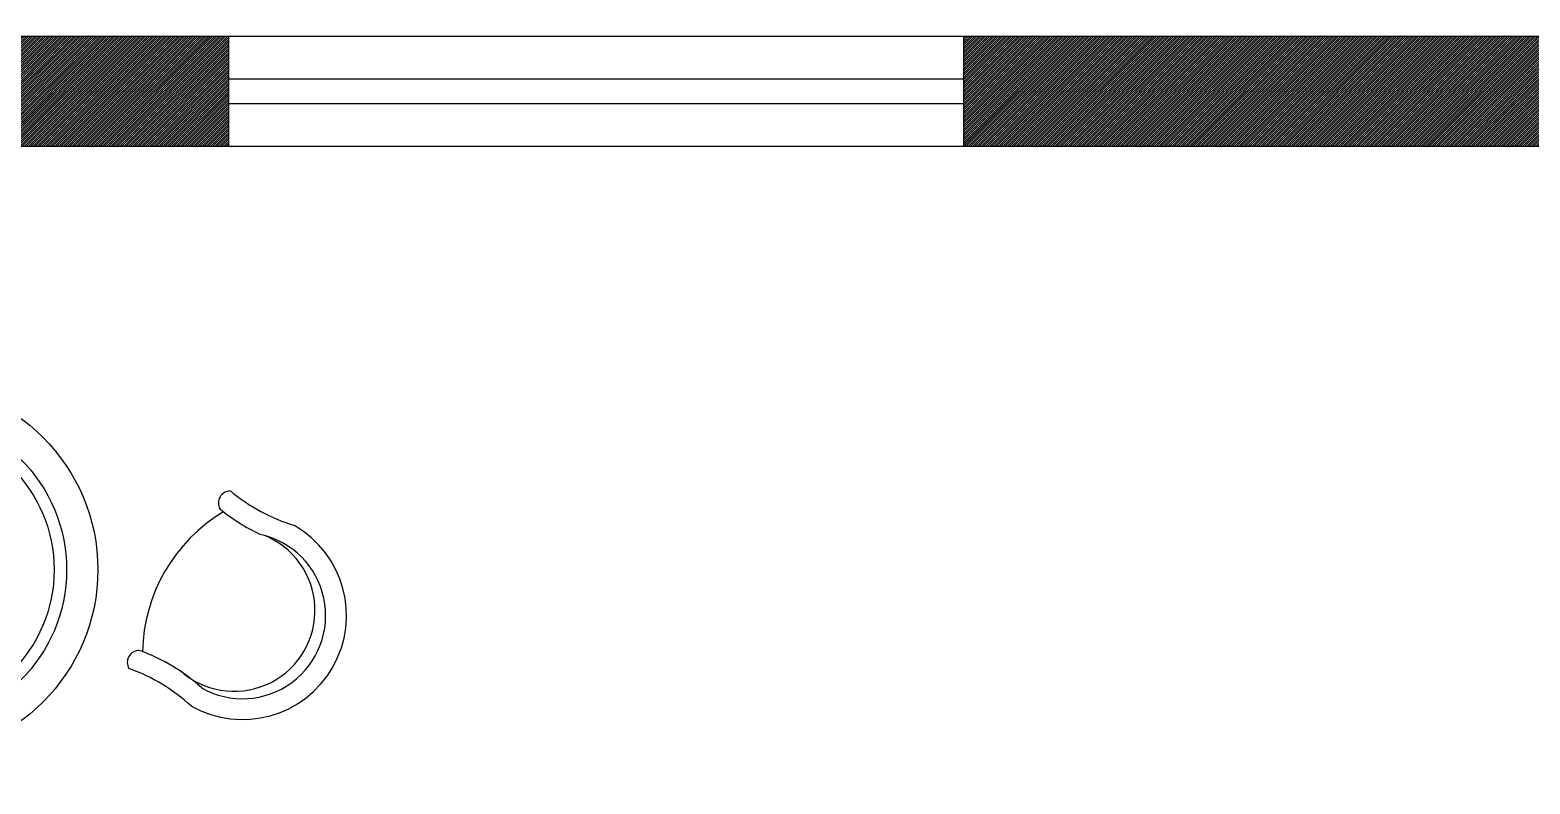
# Model space of a CAD drawing. Header units: inches. Extents: x 877 to 1198, y 949 to 1570.
# Drawn here: x 955.6 to 1078.1, y 1030.3 to 1091.9 of the extents above; entities that cross this region are included whole.
import ezdxf

# ---------------------------------------------------------------- set-up
doc = ezdxf.new("R2010")
doc.units = ezdxf.units.IN
doc.header["$MEASUREMENT"] = 0
doc.layers.add('components', color=9, linetype='Continuous', plot=False)
doc.layers.add('wall', color=34, linetype='Continuous')
doc.layers.add('windwo', color=142, linetype='Continuous')

msp = doc.modelspace()

# ---------------------------------------------------------------- hatches: boundary and pattern name
at = {"layer": 'components'}
h = msp.add_hatch(dxfattribs=at)
h.set_pattern_fill('ANSI31', color=31)
h.paths.add_polyline_path([(1198.34, 1553.43), (898.34, 1553.43), (898.34, 953.43), (1045.34, 953.43), (1045.34, 962.43), (907.34, 962.43), (907.34, 1082.43), (971.84, 1082.43), (971.84, 1091.43), (907.34, 1091.43), (907.34, 1233.93), (1021.34, 1233.93), (1021.34, 1238.43), (907.34, 1238.43), (907.34, 1310.43), (1031.84, 1310.43), (1031.84, 1314.93), (1028.84, 1314.93), (907.34, 1314.93), (907.34, 1499.43), (928.34, 1499.43), (928.34, 1508.43), (907.34, 1508.43), (907.34, 1544.43), (1189.34, 1544.43), (1189.34, 953.43), (1198.34, 953.43)])
h.paths.add_polyline_path([(1096.34, 1084.21), (1096.34, 1091.43), (1031.84, 1091.43), (1031.84, 1082.43), (1096.34, 1082.43)], flags=17)
h.paths.add_polyline_path([(1072.34, 1173.93), (1067.84, 1173.93), (1067.84, 1133.43), (1084.34, 1133.43), (1084.34, 1137.93), (1072.34, 1137.93)], flags=17)
h.paths.add_polyline_path([(1153.34, 1155.93), (1144.34, 1155.93), (1144.34, 1137.93), (1132.34, 1137.93), (1132.34, 1133.43), (1144.34, 1133.43), (1144.34, 1082.43), (1153.34, 1082.43)], flags=17)
h.paths.add_polyline_path([(1153.34, 1332.93), (1144.34, 1332.93), (1144.34, 1314.93), (1138.34, 1314.93), (1138.34, 1310.43), (1144.34, 1310.43), (1144.34, 1238.43), (1067.84, 1238.43), (1067.84, 1221.93), (1072.34, 1221.93), (1072.34, 1233.93), (1144.34, 1233.93), (1144.34, 1215.93), (1153.34, 1215.93)], flags=17)
h.paths.add_polyline_path([(1084.34, 1374.93), (1144.34, 1374.93), (1144.34, 1356.93), (1153.34, 1356.93), (1153.34, 1402.68), (1144.34, 1402.68), (1144.34, 1379.43), (1073.84, 1379.43), (1073.84, 1374.93), (1079.84, 1374.93), (1079.84, 1310.43), (1090.34, 1310.43), (1090.34, 1314.93), (1084.34, 1314.93)], flags=17)
h.paths.add_polyline_path([(1031.84, 1469.43), (1027.34, 1469.43), (1027.34, 1439.43), (971.84, 1439.43), (971.84, 1499.43), (993.11, 1499.43), (993.11, 1508.43), (946.34, 1508.43), (946.34, 1499.43), (967.34, 1499.43), (967.34, 1439.43), (937.34, 1439.43), (937.34, 1434.93), (1027.34, 1434.93), (1027.34, 1374.93), (1027.34, 1356.93), (1031.84, 1356.93)], flags=17)
h.paths.add_polyline_path([(1079.91, 1508.43), (1011.11, 1508.43), (1011.11, 1499.43), (1079.91, 1499.43)], flags=17)
h.paths.add_polyline_path([(1153.34, 1508.43), (1127.91, 1508.43), (1127.91, 1499.43), (1144.34, 1499.43), (1144.34, 1474.68), (1153.34, 1474.68)], flags=17)

# ---------------------------------------------------------------- linework, layer by layer
for radius in [15.28, 12.73, 11.71]:
    msp.add_circle((945.86, 1047.85), radius, dxfattribs=at)
for centre, radius, start, end in [((971.96, 1053.3), 0.977, 89.6565, 210.3435), ((981.68, 1066.02), 15.24, 230.38, 252.8746), ((978.42, 1040.91), 13.63, 121.0409, 178.9591), ((980.83, 1064.55), 15.24, 230.38, 244.9549), ((972.95, 1044.1), 8.49, 240.5723, 60), ((972.27, 1044.52), 6.6, 231.5179, 68.4821), ((972.95, 1044.1), 6.79, 240.5723, 77.8295), ((964.52, 1040.28), 0.977, 90.2288, 210.9158), ((959.36, 1026.92), 15.24, 47.6977, 70.1923), ((958.52, 1025.44), 15.24, 47.6977, 70.1923), ((972.95, 1044.1), 6.79, 222.1705, 222.7428)]:
    msp.add_arc(centre, radius, start, end, dxfattribs=at)
at = {"layer": 'wall'}
for p, q in [((907.34, 1091.43), (1096.34, 1091.43)), ((907.34, 1082.43), (1096.34, 1082.43))]:
    msp.add_line(p, q, dxfattribs=at)
at = {"layer": 'windwo'}
for p, q in [((971.84, 1082.43), (971.84, 1091.43)), ((1031.84, 1082.43), (1031.84, 1091.43)), ((971.84, 1087.93), (1031.84, 1087.93)), ((971.84, 1085.93), (1031.84, 1085.93))]:
    msp.add_line(p, q, dxfattribs=at)

doc.saveas('drawing.dxf')
